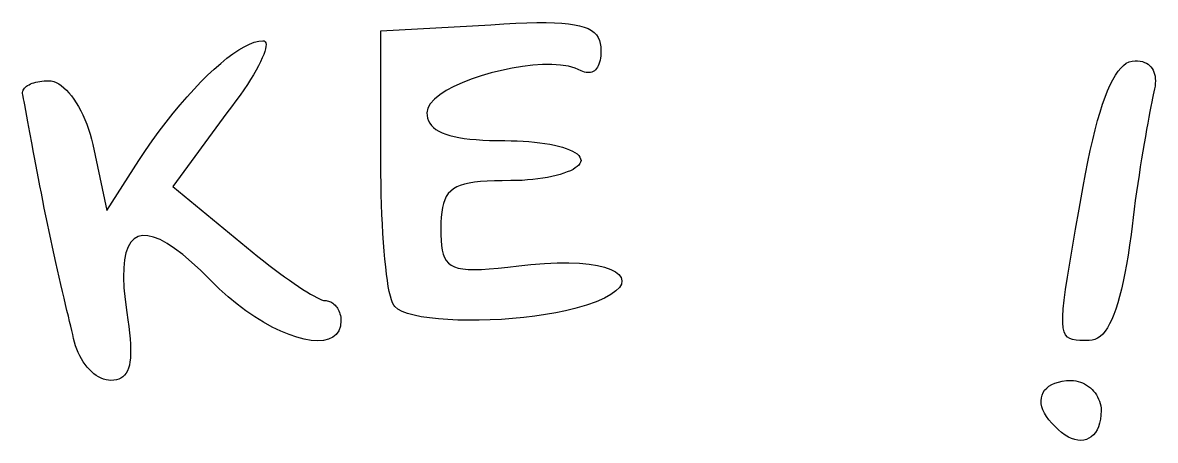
# Model space of a CAD drawing. Header units: metres. Extents: x -185 to 1201, y -340 to 309.
# Drawn here: x 876.09 to 886.08, y 85.04 to 88.73 of the extents above; entities that cross this region are included whole.
import ezdxf

# ---------------------------------------------------------------- set-up
doc = ezdxf.new("R2010")
doc.units = ezdxf.units.M

msp = doc.modelspace()

# ---------------------------------------------------------------- linework, layer by layer
for p, q in [((879.249, 88.6535), (880.219, 88.7064)), ((880.219, 88.7064), (880.333, 88.7135)), ((880.333, 88.7135), (880.439, 88.719)), ((880.439, 88.719), (880.536, 88.7228)), ((880.536, 88.7228), (880.624, 88.7249)), ((880.624, 88.7249), (880.705, 88.7251)), ((880.705, 88.7251), (880.778, 88.7235)), ((880.778, 88.7235), (880.844, 88.72)), ((880.844, 88.72), (880.903, 88.7146)), ((880.903, 88.7146), (880.955, 88.7071)), ((880.955, 88.7071), (881.001, 88.6976)), ((881.001, 88.6976), (881.042, 88.6859)), ((881.042, 88.6859), (881.076, 88.6721)), ((879.249, 87.4893), (879.249, 88.6535)), ((881.076, 88.6721), (881.105, 88.6561)), ((881.105, 88.6561), (881.129, 88.6377)), ((881.129, 88.6377), (881.149, 88.6171)), ((881.149, 88.6171), (881.164, 88.5941)), ((881.164, 88.5941), (881.176, 88.5686)), ((877.995, 88.4842), (878.043, 88.5128)), ((878.043, 88.5128), (878.089, 88.5354)), ((878.089, 88.5354), (878.132, 88.5518)), ((878.132, 88.5518), (878.172, 88.5619)), ((878.172, 88.5619), (878.208, 88.5653)), ((878.208, 88.5653), (878.22, 88.5632)), ((878.22, 88.5632), (878.228, 88.557)), ((878.232, 88.4948), (878.225, 88.4706)), ((878.228, 88.557), (878.234, 88.5469)), ((878.235, 88.5157), (878.232, 88.4948)), ((878.234, 88.5469), (878.236, 88.5331)), ((878.236, 88.5331), (878.235, 88.5157)), ((881.176, 88.5686), (881.183, 88.5406)), ((881.183, 88.5406), (881.188, 88.5102)), ((881.188, 88.5102), (881.189, 88.4771)), ((877.836, 88.3655), (877.891, 88.4103)), ((877.891, 88.4103), (877.944, 88.45)), ((877.944, 88.45), (877.995, 88.4842)), ((878.203, 88.4131), (878.188, 88.3801)), ((878.216, 88.4433), (878.203, 88.4131)), ((878.225, 88.4706), (878.216, 88.4433)), ((881.181, 88.3927), (881.176, 88.3751)), ((881.184, 88.4117), (881.181, 88.3927)), ((881.187, 88.4321), (881.184, 88.4117)), ((881.188, 88.4539), (881.187, 88.4321)), ((881.189, 88.4771), (881.188, 88.4539)), ((885.847, 88.3787), (885.872, 88.3864)), ((885.872, 88.3864), (885.898, 88.3889)), ((885.898, 88.3889), (885.921, 88.388)), ((885.921, 88.388), (885.943, 88.3853)), ((885.943, 88.3853), (885.963, 88.3808)), ((877.721, 88.261), (877.779, 88.3156)), ((877.779, 88.3156), (877.836, 88.3655)), ((878.15, 88.3062), (878.126, 88.2657)), ((878.17, 88.3444), (878.15, 88.3062)), ((878.188, 88.3801), (878.17, 88.3444)), ((880.312, 88.3036), (880.221, 88.2808)), ((880.405, 88.3227), (880.312, 88.3036)), ((880.497, 88.3378), (880.405, 88.3227)), ((880.587, 88.3485), (880.497, 88.3378)), ((880.674, 88.3544), (880.587, 88.3485)), ((880.756, 88.3553), (880.674, 88.3544)), ((880.833, 88.3507), (880.756, 88.3553)), ((880.902, 88.3403), (880.833, 88.3507)), ((880.962, 88.3238), (880.902, 88.3403)), ((881.013, 88.3007), (880.962, 88.3238)), ((881.028, 88.2937), (881.013, 88.3007)), ((881.043, 88.2885), (881.028, 88.2937)), ((881.058, 88.2851), (881.043, 88.2885)), ((881.071, 88.2835), (881.058, 88.2851)), ((881.097, 88.2854), (881.085, 88.2836)), ((881.109, 88.289), (881.097, 88.2854)), ((881.12, 88.2942), (881.109, 88.289)), ((881.131, 88.301), (881.12, 88.2942)), ((881.14, 88.3095), (881.131, 88.301)), ((881.149, 88.3195), (881.14, 88.3095)), ((881.157, 88.3312), (881.149, 88.3195)), ((881.164, 88.3443), (881.157, 88.3312)), ((881.171, 88.359), (881.164, 88.3443)), ((881.176, 88.3751), (881.171, 88.359)), ((885.725, 88.2612), (885.748, 88.2955)), ((885.748, 88.2955), (885.772, 88.3244)), ((885.772, 88.3244), (885.797, 88.3478)), ((885.797, 88.3478), (885.821, 88.3659)), ((885.821, 88.3659), (885.847, 88.3787)), ((885.963, 88.3808), (885.981, 88.3746)), ((885.981, 88.3746), (885.998, 88.3668)), ((885.998, 88.3668), (886.013, 88.3575)), ((886.013, 88.3575), (886.026, 88.3465)), ((886.026, 88.3465), (886.038, 88.3341)), ((886.038, 88.3341), (886.048, 88.3203)), ((886.048, 88.3203), (886.057, 88.3051)), ((886.057, 88.3051), (886.064, 88.2886)), ((886.064, 88.2886), (886.07, 88.2708)), ((876.16, 88.1836), (876.174, 88.1893)), ((876.174, 88.1893), (876.189, 88.1946)), ((876.189, 88.1946), (876.205, 88.1992)), ((876.205, 88.1992), (876.223, 88.2031)), ((876.223, 88.2031), (876.241, 88.2064)), ((876.241, 88.2064), (876.26, 88.209)), ((876.26, 88.209), (876.279, 88.2109)), ((876.279, 88.2109), (876.3, 88.2121)), ((876.3, 88.2121), (876.321, 88.2125)), ((876.321, 88.2125), (876.342, 88.2107)), ((876.342, 88.2107), (876.364, 88.2053)), ((876.364, 88.2053), (876.386, 88.1964)), ((876.386, 88.1964), (876.408, 88.1843)), ((877.601, 88.1385), (877.661, 88.2019)), ((877.661, 88.2019), (877.721, 88.261)), ((878.1, 88.223), (878.072, 88.1783)), ((878.126, 88.2657), (878.1, 88.223)), ((879.965, 88.1942), (879.891, 88.1603)), ((880.046, 88.2258), (879.965, 88.1942)), ((880.132, 88.2548), (880.046, 88.2258)), ((880.221, 88.2808), (880.132, 88.2548)), ((881.085, 88.2836), (881.071, 88.2835)), ((885.679, 88.1756), (885.701, 88.2212)), ((885.701, 88.2212), (885.725, 88.2612)), ((886.07, 88.2708), (886.074, 88.2518)), ((886.074, 88.2518), (886.076, 88.2316)), ((886.076, 88.1879), (886.074, 88.1646)), ((886.076, 88.2316), (886.077, 88.2103)), ((886.077, 88.2103), (886.076, 88.1879)), ((876.09, 88.1096), (876.091, 88.1195)), ((876.09, 88.0995), (876.09, 88.1096)), ((876.091, 88.089), (876.09, 88.0995)), ((876.091, 88.1195), (876.095, 88.129)), ((876.094, 88.0734), (876.091, 88.089)), ((876.095, 88.129), (876.1, 88.1381)), ((876.1, 88.1381), (876.106, 88.1468)), ((876.106, 88.1468), (876.114, 88.1551)), ((876.114, 88.1551), (876.124, 88.163)), ((876.124, 88.163), (876.134, 88.1703)), ((876.134, 88.1703), (876.146, 88.1772)), ((876.146, 88.1772), (876.16, 88.1836)), ((876.408, 88.1843), (876.431, 88.1689)), ((876.431, 88.1689), (876.453, 88.1506)), ((876.453, 88.1506), (876.476, 88.1293)), ((876.476, 88.1293), (876.498, 88.1053)), ((876.498, 88.1053), (876.52, 88.0786)), ((877.54, 88.0712), (877.601, 88.1385)), ((878.04, 88.1318), (878.007, 88.0835)), ((878.072, 88.1783), (878.04, 88.1318)), ((879.767, 88.0873), (879.72, 88.0489)), ((879.824, 88.1246), (879.767, 88.0873)), ((879.891, 88.1603), (879.824, 88.1246)), ((885.634, 88.0671), (885.656, 88.1243)), ((885.656, 88.1243), (885.679, 88.1756)), ((886.057, 88.089), (886.051, 88.0597)), ((886.064, 88.1151), (886.057, 88.089)), ((886.07, 88.1403), (886.064, 88.1151)), ((886.074, 88.1646), (886.07, 88.1403)), ((876.098, 88.0533), (876.094, 88.0734)), ((876.103, 88.0289), (876.098, 88.0533)), ((876.108, 88.0003), (876.103, 88.0289)), ((876.136, 87.8488), (876.108, 88.0003)), ((876.52, 88.0786), (876.541, 88.0493)), ((876.541, 88.0493), (876.562, 88.0177)), ((876.562, 88.0177), (876.582, 87.9839)), ((877.417, 87.9253), (877.478, 88)), ((877.478, 88), (877.54, 88.0712)), ((877.97, 88.0338), (877.932, 87.9826)), ((878.007, 88.0835), (877.97, 88.0338)), ((879.684, 88.0097), (879.662, 87.97)), ((879.72, 88.0489), (879.684, 88.0097)), ((885.59, 87.935), (885.611, 88.0041)), ((885.611, 88.0041), (885.634, 88.0671)), ((886.045, 88.0249), (886.037, 87.985)), ((886.051, 88.0597), (886.045, 88.0249)), ((876.582, 87.9839), (876.602, 87.9479)), ((876.602, 87.9479), (876.62, 87.91)), ((876.62, 87.91), (876.638, 87.8702)), ((877.355, 87.8473), (877.417, 87.9253)), ((877.89, 87.9303), (877.414, 87.2776)), ((877.932, 87.9826), (877.89, 87.9303)), ((879.662, 87.97), (879.654, 87.9303)), ((879.654, 87.9303), (879.656, 87.9046)), ((879.656, 87.9046), (879.661, 87.8805)), ((885.568, 87.8599), (885.59, 87.935)), ((886.019, 87.8911), (886.01, 87.8379)), ((886.029, 87.9403), (886.019, 87.8911)), ((886.037, 87.985), (886.029, 87.9403)), ((876.153, 87.7539), (876.136, 87.8488)), ((876.638, 87.8702), (876.655, 87.8287)), ((876.655, 87.8287), (876.67, 87.7856)), ((877.294, 87.7662), (877.355, 87.8473)), ((879.661, 87.8805), (879.669, 87.8579)), ((879.669, 87.8579), (879.68, 87.8369)), ((879.68, 87.8369), (879.695, 87.8173)), ((879.695, 87.8173), (879.713, 87.7991)), ((879.713, 87.7991), (879.734, 87.7824)), ((885.546, 87.7787), (885.568, 87.8599)), ((886.01, 87.8379), (886, 87.7809)), ((876.173, 87.6483), (876.153, 87.7539)), ((876.67, 87.7856), (876.684, 87.741)), ((876.684, 87.741), (876.697, 87.6951)), ((876.697, 87.6951), (876.709, 87.648)), ((877.233, 87.6823), (877.294, 87.7662)), ((879.734, 87.7824), (879.759, 87.7672)), ((879.759, 87.7672), (879.788, 87.7532)), ((879.788, 87.7532), (879.82, 87.7406)), ((879.82, 87.7406), (879.855, 87.7294)), ((879.855, 87.7294), (879.894, 87.7195)), ((879.894, 87.7195), (879.937, 87.7108)), ((879.937, 87.7108), (879.984, 87.7033)), ((879.984, 87.7033), (880.034, 87.6971)), ((880.034, 87.6971), (880.088, 87.6921)), ((880.088, 87.6921), (880.146, 87.6882)), ((880.146, 87.6882), (880.207, 87.6855)), ((885.503, 87.5975), (885.525, 87.6912)), ((885.525, 87.6912), (885.546, 87.7787)), ((885.989, 87.7204), (885.978, 87.6569)), ((886, 87.7809), (885.989, 87.7204)), ((876.183, 87.5921), (876.173, 87.6483)), ((876.194, 87.5339), (876.183, 87.5921)), ((876.709, 87.648), (876.832, 87.066)), ((877.114, 87.5069), (877.173, 87.5958)), ((877.173, 87.5958), (877.233, 87.6823)), ((880.207, 87.6855), (880.273, 87.6839)), ((880.273, 87.6839), (880.342, 87.6833)), ((880.342, 87.6833), (880.397, 87.6828)), ((880.397, 87.6828), (880.451, 87.6812)), ((880.451, 87.6812), (880.503, 87.6787)), ((880.503, 87.6787), (880.554, 87.6751)), ((880.554, 87.6751), (880.603, 87.6707)), ((880.603, 87.6707), (880.65, 87.6652)), ((880.65, 87.6652), (880.695, 87.6589)), ((880.695, 87.6589), (880.738, 87.6517)), ((880.738, 87.6517), (880.779, 87.6437)), ((880.779, 87.6437), (880.816, 87.6348)), ((880.816, 87.6348), (880.851, 87.6252)), ((880.851, 87.6252), (880.883, 87.6147)), ((880.883, 87.6147), (880.912, 87.6036)), ((880.912, 87.6036), (880.938, 87.5917)), ((880.938, 87.5917), (880.96, 87.5791)), ((885.482, 87.4973), (885.503, 87.5975)), ((885.967, 87.5907), (885.956, 87.5221)), ((885.978, 87.6569), (885.967, 87.5907)), ((876.205, 87.4739), (876.194, 87.5339)), ((876.832, 87.066), (877.114, 87.5069)), ((879.249, 87.3945), (879.249, 87.4893)), ((880.96, 87.5791), (880.978, 87.5659)), ((880.978, 87.5659), (880.993, 87.5521)), ((880.993, 87.5521), (881.004, 87.5376)), ((881.004, 87.5376), (881.01, 87.5225)), ((881.01, 87.4937), (881.004, 87.4806)), ((881.01, 87.5225), (881.013, 87.5069)), ((881.013, 87.5069), (881.01, 87.4937)), ((885.461, 87.3907), (885.482, 87.4973)), ((885.956, 87.5221), (885.944, 87.4515)), ((876.217, 87.4122), (876.205, 87.4739)), ((876.229, 87.3493), (876.217, 87.4122)), ((879.25, 87.3009), (879.249, 87.3945)), ((880.862, 87.3959), (880.829, 87.3857)), ((880.892, 87.4068), (880.862, 87.3959)), ((880.919, 87.4181), (880.892, 87.4068)), ((880.943, 87.4299), (880.919, 87.4181)), ((880.963, 87.4422), (880.943, 87.4299)), ((880.98, 87.4547), (880.963, 87.4422)), ((880.994, 87.4675), (880.98, 87.4547)), ((881.004, 87.4806), (880.994, 87.4675)), ((885.44, 87.2776), (885.461, 87.3907)), ((885.944, 87.4515), (885.933, 87.3792)), ((876.242, 87.2851), (876.229, 87.3493)), ((879.252, 87.2087), (879.25, 87.3009)), ((879.949, 87.2882), (879.917, 87.2743)), ((879.986, 87.2998), (879.949, 87.2882)), ((880.028, 87.3091), (879.986, 87.2998)), ((880.075, 87.3165), (880.028, 87.3091)), ((880.128, 87.3221), (880.075, 87.3165)), ((880.186, 87.3261), (880.128, 87.3221)), ((880.249, 87.3287), (880.186, 87.3261)), ((880.319, 87.3301), (880.249, 87.3287)), ((880.395, 87.3306), (880.319, 87.3301)), ((880.445, 87.3312), (880.395, 87.3306)), ((880.494, 87.3331), (880.445, 87.3312)), ((880.542, 87.3362), (880.494, 87.3331)), ((880.588, 87.3404), (880.542, 87.3362)), ((880.633, 87.3457), (880.588, 87.3404)), ((880.676, 87.352), (880.633, 87.3457)), ((880.718, 87.3592), (880.676, 87.352)), ((880.757, 87.3672), (880.718, 87.3592)), ((880.795, 87.3761), (880.757, 87.3672)), ((880.829, 87.3857), (880.795, 87.3761)), ((885.922, 87.3055), (885.911, 87.2308)), ((885.933, 87.3792), (885.922, 87.3055)), ((876.255, 87.22), (876.242, 87.2851)), ((876.268, 87.1542), (876.255, 87.22)), ((877.414, 87.2776), (878.014, 86.7837)), ((879.255, 87.1185), (879.252, 87.2087)), ((879.825, 87.1908), (879.811, 87.162)), ((879.843, 87.2162), (879.825, 87.1908)), ((879.864, 87.2385), (879.843, 87.2162)), ((879.888, 87.2578), (879.864, 87.2385)), ((879.917, 87.2743), (879.888, 87.2578)), ((885.405, 87.0791), (885.44, 87.2776)), ((885.911, 87.2308), (885.9, 87.1554)), ((876.281, 87.0874), (876.268, 87.1542)), ((876.295, 87.0196), (876.281, 87.0874)), ((879.258, 87.0304), (879.255, 87.1185)), ((879.791, 87.0935), (879.785, 87.0534)), ((879.8, 87.1296), (879.791, 87.0935)), ((879.811, 87.162), (879.8, 87.1296)), ((885.9, 87.1554), (885.89, 87.0798)), ((876.309, 86.9511), (876.295, 87.0196)), ((879.262, 86.9449), (879.258, 87.0304)), ((879.781, 87.0091), (879.778, 86.9604)), ((879.785, 87.0534), (879.781, 87.0091)), ((885.373, 86.901), (885.405, 87.0791)), ((885.881, 87.0041), (885.872, 86.9288)), ((885.89, 87.0798), (885.881, 87.0041)), ((876.324, 86.8822), (876.309, 86.9511)), ((879.267, 86.8624), (879.262, 86.9449)), ((879.778, 86.9604), (879.778, 86.9072)), ((879.778, 86.9072), (879.778, 86.8517)), ((885.346, 86.7421), (885.373, 86.901)), ((885.872, 86.9288), (885.863, 86.8543)), ((876.339, 86.8132), (876.324, 86.8822)), ((876.354, 86.7444), (876.339, 86.8132)), ((877.073, 86.8168), (877.043, 86.7864)), ((877.108, 86.8367), (877.073, 86.8168)), ((877.148, 86.8459), (877.108, 86.8367)), ((877.194, 86.8446), (877.148, 86.8459)), ((877.245, 86.8326), (877.194, 86.8446)), ((877.301, 86.8099), (877.245, 86.8326)), ((877.363, 86.7766), (877.301, 86.8099)), ((879.272, 86.7832), (879.267, 86.8624)), ((879.778, 86.8517), (879.78, 86.8017)), ((879.78, 86.8017), (879.783, 86.7567)), ((885.863, 86.8543), (885.85, 86.7616)), ((876.369, 86.6761), (876.354, 86.7444)), ((877.001, 86.6941), (876.988, 86.6322)), ((877.019, 86.7455), (877.001, 86.6941)), ((877.043, 86.7864), (877.019, 86.7455)), ((877.43, 86.7325), (877.363, 86.7766)), ((877.502, 86.6777), (877.43, 86.7325)), ((878.014, 86.7837), (878.064, 86.7418)), ((878.064, 86.7418), (878.114, 86.7008)), ((878.114, 86.7008), (878.164, 86.6609)), ((879.278, 86.7076), (879.272, 86.7832)), ((879.284, 86.636), (879.278, 86.7076)), ((879.783, 86.7567), (879.789, 86.7167)), ((879.789, 86.7167), (879.798, 86.6815)), ((885.322, 86.6013), (885.346, 86.7421)), ((885.85, 86.7616), (885.836, 86.6738)), ((876.384, 86.6086), (876.369, 86.6761)), ((876.398, 86.5422), (876.384, 86.6086)), ((876.988, 86.6322), (876.981, 86.5598)), ((877.579, 86.6122), (877.502, 86.6777)), ((877.662, 86.5358), (877.579, 86.6122)), ((878.164, 86.6609), (878.213, 86.6222)), ((878.213, 86.6222), (878.261, 86.5847)), ((879.291, 86.5688), (879.284, 86.636)), ((879.798, 86.6815), (879.809, 86.6508)), ((879.809, 86.6508), (879.824, 86.6245)), ((879.824, 86.6245), (879.844, 86.6024)), ((879.844, 86.6024), (879.868, 86.5843)), ((880.465, 86.5773), (880.572, 86.5897)), ((880.572, 86.5897), (880.692, 86.6002)), ((880.692, 86.6002), (880.803, 86.6055)), ((880.803, 86.6055), (880.906, 86.6059)), ((880.906, 86.6059), (881, 86.6019)), ((881, 86.6019), (881.084, 86.5936)), ((881.084, 86.5936), (881.158, 86.5815)), ((885.302, 86.4775), (885.322, 86.6013)), ((885.822, 86.591), (885.808, 86.5132)), ((885.836, 86.6738), (885.822, 86.591)), ((876.413, 86.4773), (876.398, 86.5422)), ((876.981, 86.5598), (876.979, 86.477)), ((877.749, 86.4486), (877.662, 86.5358)), ((878.261, 86.5847), (878.308, 86.5488)), ((878.308, 86.5488), (878.354, 86.5144)), ((878.354, 86.5144), (878.399, 86.4818)), ((879.298, 86.5063), (879.291, 86.5688)), ((879.306, 86.4489), (879.298, 86.5063)), ((879.868, 86.5843), (879.897, 86.5699)), ((879.897, 86.5699), (879.931, 86.5591)), ((879.931, 86.5591), (879.972, 86.5516)), ((879.972, 86.5516), (880.019, 86.5473)), ((880.019, 86.5473), (880.073, 86.5461)), ((880.073, 86.5461), (880.135, 86.5475)), ((880.135, 86.5475), (880.204, 86.5516)), ((880.204, 86.5516), (880.282, 86.5581)), ((880.282, 86.5581), (880.369, 86.5667)), ((880.369, 86.5667), (880.465, 86.5773)), ((881.158, 86.5815), (881.221, 86.5659)), ((881.221, 86.5659), (881.275, 86.5471)), ((881.275, 86.5471), (881.317, 86.5255)), ((881.317, 86.5255), (881.348, 86.5015)), ((881.348, 86.5015), (881.367, 86.4754)), ((885.808, 86.5132), (885.793, 86.4403)), ((876.428, 86.414), (876.413, 86.4773)), ((876.442, 86.3528), (876.428, 86.414)), ((876.979, 86.477), (876.983, 86.3838)), ((877.824, 86.3743), (877.749, 86.4486)), ((878.399, 86.4818), (878.442, 86.451)), ((878.442, 86.451), (878.484, 86.4221)), ((878.484, 86.4221), (878.523, 86.3954)), ((878.523, 86.3954), (878.56, 86.371)), ((879.314, 86.3969), (879.306, 86.4489)), ((879.323, 86.3508), (879.314, 86.3969)), ((881.351, 86.3877), (881.321, 86.3566)), ((881.369, 86.4181), (881.351, 86.3877)), ((881.367, 86.4754), (881.374, 86.4475)), ((881.374, 86.4475), (881.369, 86.4181)), ((885.286, 86.3697), (885.302, 86.4775)), ((885.793, 86.4403), (885.778, 86.3723)), ((876.455, 86.2939), (876.442, 86.3528)), ((876.468, 86.2376), (876.455, 86.2939)), ((876.983, 86.3838), (876.993, 86.2803)), ((877.901, 86.3049), (877.824, 86.3743)), ((877.98, 86.2406), (877.901, 86.3049)), ((878.56, 86.371), (878.595, 86.3489)), ((878.595, 86.3489), (878.627, 86.3294)), ((878.627, 86.3294), (878.656, 86.3125)), ((878.656, 86.3125), (878.683, 86.2983)), ((878.683, 86.2983), (878.706, 86.2871)), ((879.332, 86.3107), (879.323, 86.3508)), ((879.342, 86.2772), (879.332, 86.3107)), ((881.219, 86.2934), (881.147, 86.2621)), ((881.277, 86.325), (881.219, 86.2934)), ((881.321, 86.3566), (881.277, 86.325)), ((885.274, 86.2768), (885.286, 86.3697)), ((885.762, 86.3092), (885.746, 86.2509)), ((885.778, 86.3723), (885.762, 86.3092)), ((876.481, 86.1843), (876.468, 86.2376)), ((876.993, 86.2803), (877.008, 86.1664)), ((878.058, 86.1816), (877.98, 86.2406)), ((878.706, 86.2871), (878.726, 86.2789)), ((878.726, 86.2789), (878.742, 86.2739)), ((878.742, 86.2739), (878.755, 86.2722)), ((878.755, 86.2722), (878.765, 86.2717)), ((878.765, 86.2717), (878.776, 86.2701)), ((878.776, 86.2701), (878.786, 86.2676)), ((878.786, 86.2676), (878.796, 86.264)), ((878.796, 86.264), (878.807, 86.2595)), ((878.807, 86.2595), (878.816, 86.2541)), ((878.816, 86.2541), (878.826, 86.2478)), ((878.826, 86.2478), (878.835, 86.2406)), ((878.835, 86.2406), (878.844, 86.2326)), ((878.844, 86.2326), (878.852, 86.2237)), ((878.852, 86.2237), (878.859, 86.2141)), ((878.859, 86.2141), (878.866, 86.2036)), ((878.866, 86.2036), (878.873, 86.1925)), ((878.873, 86.1925), (878.879, 86.1806)), ((879.351, 86.2506), (879.342, 86.2772)), ((879.362, 86.2311), (879.351, 86.2506)), ((879.372, 86.2193), (879.362, 86.2311)), ((879.399, 86.1967), (879.372, 86.2193)), ((879.437, 86.1764), (879.399, 86.1967)), ((880.96, 86.2017), (880.877, 86.1815)), ((881.061, 86.2314), (880.96, 86.2017)), ((881.147, 86.2621), (881.061, 86.2314)), ((885.261, 86.131), (885.265, 86.1976)), ((885.265, 86.1976), (885.274, 86.2768)), ((885.729, 86.1974), (885.711, 86.1487)), ((885.746, 86.2509), (885.729, 86.1974)), ((876.493, 86.1342), (876.481, 86.1843)), ((876.504, 86.0877), (876.493, 86.1342)), ((877.008, 86.1664), (877.018, 86.1023)), ((877.018, 86.1023), (877.026, 86.0424)), ((878.137, 86.1281), (878.058, 86.1816)), ((878.215, 86.0801), (878.137, 86.1281)), ((878.879, 86.1806), (878.884, 86.168)), ((878.884, 86.168), (878.888, 86.1548)), ((878.888, 86.1548), (878.891, 86.1409)), ((878.891, 86.1409), (878.894, 86.1265)), ((878.896, 86.0958), (878.891, 86.047)), ((878.894, 86.1265), (878.895, 86.1114)), ((878.895, 86.1114), (878.896, 86.0958)), ((879.484, 86.1585), (879.437, 86.1764)), ((879.541, 86.143), (879.484, 86.1585)), ((879.605, 86.1297), (879.541, 86.143)), ((879.677, 86.1188), (879.605, 86.1297)), ((879.756, 86.1102), (879.677, 86.1188)), ((879.839, 86.1039), (879.756, 86.1102)), ((879.928, 86.0998), (879.839, 86.1039)), ((880.02, 86.098), (879.928, 86.0998)), ((880.116, 86.0985), (880.02, 86.098)), ((880.213, 86.1012), (880.116, 86.0985)), ((880.311, 86.1061), (880.213, 86.1012)), ((880.41, 86.1132), (880.311, 86.1061)), ((880.508, 86.1226), (880.41, 86.1132)), ((880.605, 86.1341), (880.508, 86.1226)), ((880.699, 86.1478), (880.605, 86.1341)), ((880.79, 86.1636), (880.699, 86.1478)), ((880.877, 86.1815), (880.79, 86.1636)), ((885.261, 86.076), (885.261, 86.131)), ((885.693, 86.1048), (885.674, 86.0656)), ((885.711, 86.1487), (885.693, 86.1048)), ((876.514, 86.045), (876.504, 86.0877)), ((876.524, 86.0064), (876.514, 86.045)), ((876.532, 85.9724), (876.524, 86.0064)), ((877.026, 86.0424), (877.033, 85.9866)), ((878.291, 86.038), (878.215, 86.0801)), ((878.366, 86.0018), (878.291, 86.038)), ((878.439, 85.9718), (878.366, 86.0018)), ((878.877, 86.0062), (878.855, 85.9732)), ((878.891, 86.047), (878.877, 86.0062)), ((885.265, 86.0314), (885.261, 86.076)), ((885.273, 85.9962), (885.265, 86.0314)), ((885.286, 85.9692), (885.273, 85.9962)), ((885.634, 86.0014), (885.613, 85.9762)), ((885.654, 86.0311), (885.634, 86.0014)), ((885.674, 86.0656), (885.654, 86.0311)), ((876.538, 85.9384), (876.532, 85.9724)), ((876.546, 85.9053), (876.538, 85.9384)), ((876.556, 85.8732), (876.546, 85.9053)), ((877.033, 85.9866), (877.038, 85.9347)), ((877.038, 85.9347), (877.041, 85.8866)), ((878.508, 85.9481), (878.439, 85.9718)), ((878.573, 85.9309), (878.508, 85.9481)), ((878.635, 85.9203), (878.573, 85.9309)), ((878.691, 85.9165), (878.635, 85.9203)), ((878.742, 85.9198), (878.691, 85.9165)), ((878.786, 85.9302), (878.742, 85.9198)), ((878.824, 85.9479), (878.786, 85.9302)), ((878.855, 85.9732), (878.824, 85.9479)), ((885.302, 85.9494), (885.286, 85.9692)), ((885.323, 85.9357), (885.302, 85.9494)), ((885.348, 85.9269), (885.323, 85.9357)), ((885.378, 85.922), (885.348, 85.9269)), ((885.412, 85.9198), (885.378, 85.922)), ((885.45, 85.9194), (885.412, 85.9198)), ((885.493, 85.9194), (885.45, 85.9194)), ((885.519, 85.9217), (885.493, 85.9194)), ((885.544, 85.9285), (885.519, 85.9217)), ((885.568, 85.9398), (885.544, 85.9285)), ((885.591, 85.9557), (885.568, 85.9398)), ((885.613, 85.9762), (885.591, 85.9557)), ((876.567, 85.8421), (876.556, 85.8732)), ((876.58, 85.8122), (876.567, 85.8421)), ((876.594, 85.7836), (876.58, 85.8122)), ((877.042, 85.8018), (877.04, 85.7648)), ((877.041, 85.8866), (877.042, 85.8424)), ((877.042, 85.8424), (877.042, 85.8018)), ((876.609, 85.7563), (876.594, 85.7836)), ((876.625, 85.7305), (876.609, 85.7563)), ((876.642, 85.7062), (876.625, 85.7305)), ((876.66, 85.6835), (876.642, 85.7062)), ((877.031, 85.7012), (877.023, 85.6743)), ((877.036, 85.7313), (877.031, 85.7012)), ((877.04, 85.7648), (877.036, 85.7313)), ((876.679, 85.6626), (876.66, 85.6835)), ((876.699, 85.6434), (876.679, 85.6626)), ((876.719, 85.6262), (876.699, 85.6434)), ((876.739, 85.6109), (876.719, 85.6262)), ((876.76, 85.5978), (876.739, 85.6109)), ((876.782, 85.5868), (876.76, 85.5978)), ((876.974, 85.5984), (876.957, 85.5867)), ((876.989, 85.6129), (876.974, 85.5984)), ((877.002, 85.6303), (876.989, 85.6129)), ((877.014, 85.6508), (877.002, 85.6303)), ((877.023, 85.6743), (877.014, 85.6508)), ((876.803, 85.5782), (876.782, 85.5868)), ((876.825, 85.5718), (876.803, 85.5782)), ((876.846, 85.568), (876.825, 85.5718)), ((876.867, 85.5667), (876.846, 85.568)), ((876.893, 85.5679), (876.867, 85.5667)), ((876.916, 85.5715), (876.893, 85.5679)), ((876.937, 85.5778), (876.916, 85.5715)), ((876.957, 85.5867), (876.937, 85.5778)), ((885.101, 85.4797), (885.119, 85.4987)), ((885.119, 85.4987), (885.139, 85.5157)), ((885.139, 85.5157), (885.163, 85.5305)), ((885.163, 85.5305), (885.191, 85.5431)), ((885.191, 85.5431), (885.222, 85.5531)), ((885.222, 85.5531), (885.256, 85.5605)), ((885.256, 85.5605), (885.293, 85.5651)), ((885.293, 85.5651), (885.334, 85.5667)), ((885.334, 85.5667), (885.355, 85.5658)), ((885.355, 85.5658), (885.376, 85.5631)), ((885.376, 85.5631), (885.396, 85.5587)), ((885.396, 85.5587), (885.416, 85.5527)), ((885.416, 85.5527), (885.435, 85.5452)), ((885.435, 85.5452), (885.453, 85.5362)), ((885.453, 85.5362), (885.471, 85.5258)), ((885.471, 85.5258), (885.488, 85.5142)), ((885.488, 85.5142), (885.504, 85.5013)), ((885.504, 85.5013), (885.519, 85.4873)), ((885.07, 85.3876), (885.072, 85.4127)), ((885.072, 85.4127), (885.078, 85.4366)), ((885.078, 85.4366), (885.088, 85.459)), ((885.088, 85.459), (885.101, 85.4797)), ((885.519, 85.4873), (885.533, 85.4722)), ((885.533, 85.4722), (885.546, 85.4562)), ((885.546, 85.4562), (885.558, 85.4392)), ((885.558, 85.4392), (885.568, 85.4215)), ((885.568, 85.4215), (885.577, 85.403)), ((885.577, 85.403), (885.585, 85.3838)), ((885.071, 85.3613), (885.07, 85.3876)), ((885.077, 85.3342), (885.071, 85.3613)), ((885.086, 85.3062), (885.077, 85.3342)), ((885.099, 85.2777), (885.086, 85.3062)), ((885.585, 85.3838), (885.591, 85.364)), ((885.591, 85.364), (885.595, 85.3438)), ((885.595, 85.3438), (885.598, 85.3231)), ((885.599, 85.3021), (885.597, 85.2613)), ((885.598, 85.3231), (885.599, 85.3021)), ((885.116, 85.2487), (885.099, 85.2777)), ((885.138, 85.2195), (885.116, 85.2487)), ((885.163, 85.1902), (885.138, 85.2195)), ((885.193, 85.161), (885.163, 85.1902)), ((885.585, 85.1896), (885.575, 85.1587)), ((885.592, 85.2238), (885.585, 85.1896)), ((885.597, 85.2613), (885.592, 85.2238)), ((885.222, 85.1313), (885.193, 85.161)), ((885.251, 85.1059), (885.222, 85.1313)), ((885.281, 85.0845), (885.251, 85.1059)), ((885.548, 85.1071), (885.531, 85.0865)), ((885.563, 85.1312), (885.548, 85.1071)), ((885.575, 85.1587), (885.563, 85.1312)), ((885.31, 85.0673), (885.281, 85.0845)), ((885.338, 85.054), (885.31, 85.0673)), ((885.366, 85.0448), (885.338, 85.054)), ((885.393, 85.0394), (885.366, 85.0448)), ((885.42, 85.0379), (885.393, 85.0394)), ((885.445, 85.0402), (885.42, 85.0379)), ((885.469, 85.0463), (885.445, 85.0402)), ((885.491, 85.0561), (885.469, 85.0463)), ((885.512, 85.0695), (885.491, 85.0561)), ((885.531, 85.0865), (885.512, 85.0695))]:
    msp.add_line(p, q)

doc.saveas('drawing.dxf')
